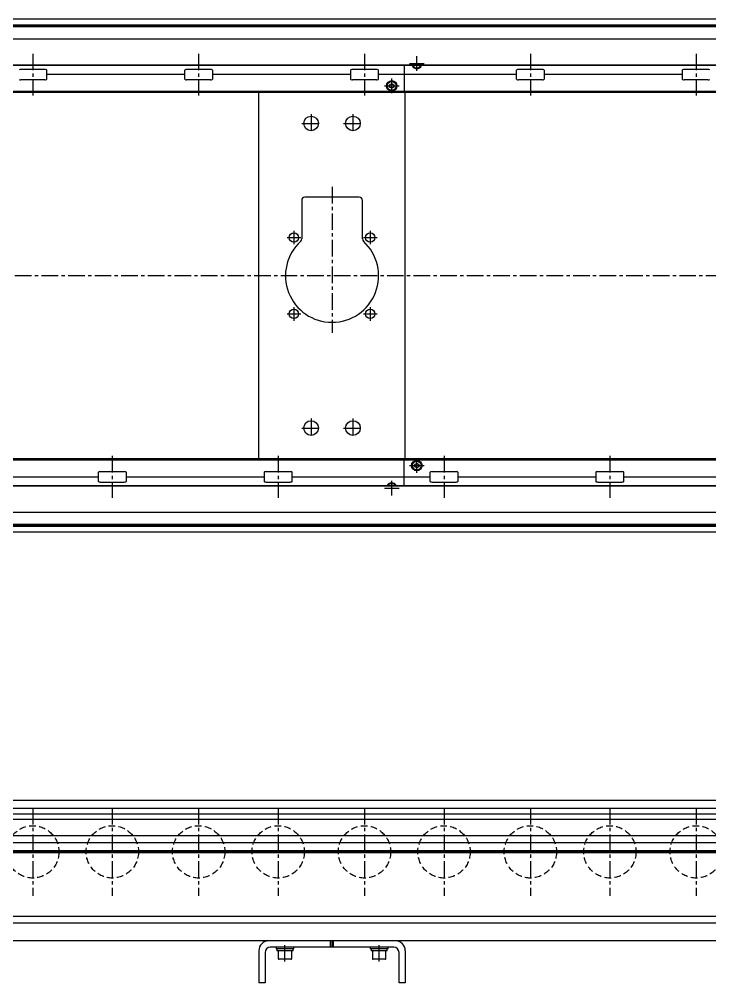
# Model space of a CAD drawing. Extents: x -10 to 3974, y -8 to 1001.
# Drawn here: x 1984 to 2644, y 28 to 948 of the extents above; entities that cross this region are included whole.
import ezdxf

# ---------------------------------------------------------------- set-up
doc = ezdxf.new("R2010")
doc.units = 0
doc.header["$LTSCALE"] = 0.5
doc.linetypes.add('CENTER', pattern=[50.8, 31.75, -6.35, 6.35, -6.35])
doc.linetypes.add('DASHED', pattern=[19.05, 12.7, -6.35])
for name, color, linetype in [('MSM_CENTER', 1, 'CENTER'), ('MSM_CONTINUOUS', 7, 'CONTINUOUS'), ('MSM_DASHED', 4, 'DASHED')]:
    doc.layers.add(name, color=color, linetype=linetype)

msp = doc.modelspace()

# ---------------------------------------------------------------- linework, layer by layer
at = {"layer": 'MSM_CENTER'}
for p, q in [((1997.15, 915.5), (1997.15, 875.5)), ((2155.65, 915.5), (2155.65, 875.5)), ((2314.15, 915.5), (2314.15, 875.5)), ((2364.15, 899.25), (2364.15, 913.25)), ((2472.65, 915.5), (2472.65, 875.5)), ((2631.15, 915.5), (2631.15, 875.5)), ((2357.15, 906.25), (2371.15, 906.25)), ((2333.15, 884.75), (2347.15, 884.75)), ((2340.15, 877.75), (2340.15, 891.75)), ((2263.15, 857.9), (2263.15, 839.9)), ((2303.15, 857.9), (2303.15, 839.9)), ((2254.15, 848.9), (2272.15, 848.9)), ((2294.15, 848.9), (2312.15, 848.9)), ((2283.15, 788.4), (2283.15, 648.9)), ((2246.65, 746.4), (2246.65, 733.4)), ((2319.65, 746.4), (2319.65, 733.4)), ((2240.15, 739.9), (2253.15, 739.9)), ((2313.15, 739.9), (2326.15, 739.9)), ((3316.75, 703.4), (359.65, 703.4)), ((2246.65, 673.4), (2246.65, 660.4)), ((2319.65, 673.4), (2319.65, 660.4)), ((2240.15, 666.9), (2253.15, 666.9)), ((2313.15, 666.9), (2326.15, 666.9)), ((2263.15, 566.9), (2263.15, 548.9)), ((2303.15, 566.9), (2303.15, 548.9)), ((2254.15, 557.9), (2272.15, 557.9)), ((2294.15, 557.9), (2312.15, 557.9)), ((2073.15, 531.3), (2073.15, 491.3)), ((2231.65, 531.3), (2231.65, 491.3)), ((2364.15, 515.05), (2364.15, 529.05)), ((2390.15, 531.3), (2390.15, 491.3)), ((2548.65, 531.3), (2548.65, 491.3)), ((2357.15, 522.05), (2371.15, 522.05)), ((2340.15, 493.55), (2340.15, 507.55)), ((2333.15, 500.55), (2347.15, 500.55)), ((1997.15, 195), (1997.15, 111)), ((2073.15, 195), (2073.15, 111)), ((2155.65, 195), (2155.65, 111)), ((2231.65, 195), (2231.65, 111)), ((2314.15, 195), (2314.15, 111)), ((2390.15, 195), (2390.15, 111)), ((2472.65, 195), (2472.65, 111)), ((2548.65, 195), (2548.65, 111)), ((2631.15, 195), (2631.15, 111)), ((367.15, 153), (3307.15, 153)), ((2238.15, 48.4), (2238.15, 64)), ((2328.15, 48.4), (2328.15, 64))]:
    msp.add_line(p, q, dxfattribs=at)
at = {"layer": 'MSM_CONTINUOUS'}
for p, q in [((3306.75, 948.4), (370.55, 948.4)), ((3305.15, 948.35), (372.15, 948.35)), ((3280.48, 942.92), (396.82, 942.92)), ((3280.48, 941.18), (396.82, 941.18)), ((3280.4, 942.05), (396.9, 942.05)), ((3305.15, 929.55), (372.15, 929.55)), ((3305.15, 904.15), (372.15, 904.15)), ((3305.15, 904.55), (422.15, 904.55)), ((2352.15, 904.15), (2352.15, 879.4)), ((2364.15, 903.94), (2363.79, 904.15)), ((2364.51, 904.15), (2364.15, 903.94)), ((2008.62, 900.5), (1985.68, 900.5)), ((2010.59, 891.5), (2010.59, 899.5)), ((2142.21, 895.5), (2010.59, 895.5)), ((2142.21, 899.5), (2142.21, 891.5)), ((2167.12, 900.5), (2144.18, 900.5)), ((2169.09, 891.5), (2169.09, 899.5)), ((2300.71, 895.5), (2169.09, 895.5)), ((2300.71, 899.5), (2300.71, 891.5)), ((2325.62, 900.5), (2302.68, 900.5)), ((2327.59, 891.5), (2327.59, 899.5)), ((2459.21, 895.5), (2327.59, 895.5)), ((2459.21, 899.5), (2459.21, 891.5)), ((2484.12, 900.5), (2461.18, 900.5)), ((2486.09, 891.5), (2486.09, 899.5)), ((2617.71, 895.5), (2486.09, 895.5)), ((2617.71, 899.5), (2617.71, 891.5)), ((2642.62, 900.5), (2619.68, 900.5)), ((2008.62, 890.5), (1985.68, 890.5)), ((2167.12, 890.5), (2144.18, 890.5)), ((2325.62, 890.5), (2302.68, 890.5)), ((2338.15, 885.9), (2340.15, 887.06)), ((2338.15, 883.6), (2338.15, 885.9)), ((2340.15, 882.44), (2338.15, 883.6)), ((2340.15, 887.06), (2342.15, 885.9)), ((2342.15, 883.6), (2340.15, 882.44)), ((2342.15, 885.9), (2342.15, 883.6)), ((2484.12, 890.5), (2461.18, 890.5)), ((2642.62, 890.5), (2619.68, 890.5)), ((3303.15, 879.4), (450.15, 879.4)), ((3306.75, 878.4), (450.15, 878.4)), ((2213.15, 528.4), (2213.15, 878.4)), ((2353.15, 528.4), (2353.15, 878.4)), ((2254.15, 775.4), (2254.15, 738.5)), ((2309.15, 778.4), (2257.15, 778.4)), ((2312.15, 738.5), (2312.15, 775.4)), ((3306.75, 528.4), (450.15, 528.4)), ((450.15, 527.4), (3303.15, 527.4)), ((2352.15, 502.65), (2352.15, 527.4)), ((2061.68, 516.3), (2084.62, 516.3)), ((2220.18, 516.3), (2243.12, 516.3)), ((2362.15, 523.2), (2364.15, 524.36)), ((2362.15, 520.9), (2362.15, 523.2)), ((2364.15, 519.74), (2362.15, 520.9)), ((2364.15, 524.36), (2366.15, 523.2)), ((2366.15, 520.9), (2364.15, 519.74)), ((2366.15, 523.2), (2366.15, 520.9)), ((2378.68, 516.3), (2401.62, 516.3)), ((2537.18, 516.3), (2560.12, 516.3)), ((1928.09, 511.3), (2059.71, 511.3)), ((2059.71, 515.3), (2059.71, 507.3)), ((2061.68, 506.3), (2084.62, 506.3)), ((2086.59, 507.3), (2086.59, 515.3)), ((2086.59, 511.3), (2218.21, 511.3)), ((2218.21, 515.3), (2218.21, 507.3)), ((2220.18, 506.3), (2243.12, 506.3)), ((2245.09, 507.3), (2245.09, 515.3)), ((2245.09, 511.3), (2376.71, 511.3)), ((2376.71, 515.3), (2376.71, 507.3)), ((2378.68, 506.3), (2401.62, 506.3)), ((2403.59, 507.3), (2403.59, 515.3)), ((2403.59, 511.3), (2535.21, 511.3)), ((2535.21, 515.3), (2535.21, 507.3)), ((2537.18, 506.3), (2560.12, 506.3)), ((2562.09, 507.3), (2562.09, 515.3)), ((2562.09, 511.3), (2693.71, 511.3)), ((3305.15, 502.65), (372.15, 502.65)), ((3305.15, 502.25), (422.15, 502.25)), ((2339.79, 502.65), (2340.15, 502.86)), ((2340.15, 502.86), (2340.51, 502.65)), ((3305.15, 477.25), (372.15, 477.25)), ((3280.48, 465.62), (396.82, 465.62)), ((3280.48, 463.88), (396.82, 463.88)), ((3280.4, 464.75), (396.9, 464.75)), ((3306.75, 458.4), (370.55, 458.4)), ((3305.15, 458.45), (372.15, 458.45)), ((3305.15, 202), (372.15, 202)), ((3305.15, 194.6), (674.31, 194.6)), ((3189.15, 189), (676.55, 189)), ((3189.15, 184), (678.55, 184)), ((3089.15, 168.25), (667.15, 168.25)), ((3089.15, 161.75), (682.15, 161.75)), ((3089.15, 153.87), (682.15, 153.87)), ((3089.15, 153), (682.15, 153)), ((3089.15, 152.13), (682.15, 152.13)), ((3089.15, 84.75), (679.65, 84.75)), ((3089.15, 91.25), (682.15, 91.25)), ((3306.75, 68), (472.15, 68)), ((2281.65, 62), (2281.65, 68)), ((2283.15, 62), (2283.15, 68)), ((2284.65, 62), (2284.65, 68)), ((2213.15, 58.5), (2213.15, 28)), ((2219.15, 57), (2219.15, 28)), ((2342.15, 62), (2224.15, 62)), ((2229.65, 62), (2229.65, 60.4)), ((2246.65, 60.4), (2229.65, 60.4)), ((2230.45, 60.4), (2230.45, 58.4)), ((2245.85, 58.4), (2230.45, 58.4)), ((2231.65, 58.4), (2231.65, 51.2)), ((2244.65, 51.2), (2244.65, 58.4)), ((2245.85, 58.4), (2245.85, 60.4)), ((2246.65, 60.4), (2246.65, 62)), ((2319.65, 62), (2319.65, 60.4)), ((2336.65, 60.4), (2319.65, 60.4)), ((2320.45, 60.4), (2320.45, 58.4)), ((2335.85, 58.4), (2320.45, 58.4)), ((2321.65, 58.4), (2321.65, 51.2)), ((2334.65, 51.2), (2334.65, 58.4)), ((2335.85, 58.4), (2335.85, 60.4)), ((2336.65, 60.4), (2336.65, 62)), ((2347.15, 28), (2347.15, 57)), ((2353.15, 58.5), (2353.15, 28)), ((2243.85, 50.4), (2232.45, 50.4)), ((2333.85, 50.4), (2322.45, 50.4)), ((2219.15, 28), (2213.15, 28)), ((2353.15, 28), (2347.15, 28))]:
    msp.add_line(p, q, dxfattribs=at)
for centre, radius in [((2340.15, 884.75), 5), ((2340.15, 884.75), 4.25), ((2263.15, 848.9), 7), ((2303.15, 848.9), 7), ((2246.65, 739.9), 4.5), ((2319.65, 739.9), 4.5), ((2246.65, 666.9), 4.5), ((2319.65, 666.9), 4.5), ((2263.15, 557.9), 7), ((2303.15, 557.9), 7), ((2364.15, 522.05), 5), ((2364.15, 522.05), 4.25)]:
    msp.add_circle(centre, radius, dxfattribs=at)
for centre, radius, start, end in [((2364.15, 906.25), 5, 204.83459, 335.16541), ((2364.15, 906.25), 4.25, 209.61158, 330.38842), ((1985.66, 897.09), 3.41, 89.66873, 115.24537), ((2008.64, 897.09), 3.41, 64.75463, 90.33127), ((2009.72, 899.38), 0.882, 7.89725, 64.46719), ((2143.08, 899.38), 0.882, 115.53281, 172.10275), ((2144.16, 897.09), 3.41, 89.66873, 115.24537), ((2167.14, 897.09), 3.41, 64.75463, 90.33127), ((2168.22, 899.38), 0.882, 7.89725, 64.46719), ((2301.58, 899.38), 0.882, 115.53281, 172.10275), ((2302.66, 897.09), 3.41, 89.66873, 115.24537), ((2325.64, 897.09), 3.41, 64.75463, 90.33127), ((2326.72, 899.38), 0.882, 7.89725, 64.46719), ((2460.08, 899.38), 0.882, 115.53281, 172.10275), ((2461.16, 897.09), 3.41, 89.66873, 115.24537), ((2484.14, 897.09), 3.41, 64.75463, 90.33127), ((2485.22, 899.38), 0.882, 7.89725, 64.46719), ((2618.58, 899.38), 0.882, 115.53281, 172.10275), ((2619.66, 897.09), 3.41, 89.66873, 115.24537), ((2642.64, 897.09), 3.41, 64.75463, 90.33127), ((1985.66, 893.91), 3.41, 244.75463, 270.33127), ((2008.64, 893.91), 3.41, 269.66873, 295.24537), ((2009.72, 891.62), 0.882, 295.53281, 352.10275), ((2143.08, 891.62), 0.882, 187.89725, 244.46719), ((2144.16, 893.91), 3.41, 244.75463, 270.33127), ((2167.14, 893.91), 3.41, 269.66873, 295.24537), ((2168.22, 891.62), 0.882, 295.53281, 352.10275), ((2301.58, 891.62), 0.882, 187.89725, 244.46719), ((2302.66, 893.91), 3.41, 244.75463, 270.33127), ((2325.64, 893.91), 3.41, 269.66873, 295.24537), ((2326.72, 891.62), 0.882, 295.53281, 352.10275), ((2460.08, 891.62), 0.882, 187.89725, 244.46719), ((2461.16, 893.91), 3.41, 244.75463, 270.33127), ((2484.14, 893.91), 3.41, 269.66873, 295.24537), ((2485.22, 891.62), 0.882, 295.53281, 352.10275), ((2618.58, 891.62), 0.882, 187.89725, 244.46719), ((2619.66, 893.91), 3.41, 244.75463, 270.33127), ((2642.64, 893.91), 3.41, 269.66873, 295.24537), ((2257.15, 775.4), 3, 90, 180), ((2309.15, 775.4), 3, 0, 90), ((2251.15, 738.5), 3, 312.35205, 360), ((2315.15, 738.5), 3, 180, 227.64795), ((2283.15, 703.4), 44.5, 132.35205, 47.64795), ((2060.58, 515.18), 0.882, 115.53281, 172.10275), ((2061.66, 512.89), 3.41, 89.66873, 115.24537), ((2084.64, 512.89), 3.41, 64.75463, 90.33127), ((2085.72, 515.18), 0.882, 7.89725, 64.46719), ((2219.08, 515.18), 0.882, 115.53281, 172.10275), ((2220.16, 512.89), 3.41, 89.66873, 115.24537), ((2243.14, 512.89), 3.41, 64.75463, 90.33127), ((2244.22, 515.18), 0.882, 7.89725, 64.46719), ((2377.58, 515.18), 0.882, 115.53281, 172.10275), ((2378.66, 512.89), 3.41, 89.66873, 115.24537), ((2401.64, 512.89), 3.41, 64.75463, 90.33127), ((2402.72, 515.18), 0.882, 7.89725, 64.46719), ((2536.08, 515.18), 0.882, 115.53281, 172.10275), ((2537.16, 512.89), 3.41, 89.66873, 115.24537), ((2560.14, 512.89), 3.41, 64.75463, 90.33127), ((2561.22, 515.18), 0.882, 7.89725, 64.46719), ((2060.58, 507.42), 0.882, 187.89725, 244.46719), ((2061.66, 509.71), 3.41, 244.75463, 270.33127), ((2084.64, 509.71), 3.41, 269.66873, 295.24537), ((2085.72, 507.42), 0.882, 295.53281, 352.10275), ((2219.08, 507.42), 0.882, 187.89725, 244.46719), ((2220.16, 509.71), 3.41, 244.75463, 270.33127), ((2243.14, 509.71), 3.41, 269.66873, 295.24537), ((2244.22, 507.42), 0.882, 295.53281, 352.10275), ((2377.58, 507.42), 0.882, 187.89725, 244.46719), ((2378.66, 509.71), 3.41, 244.75463, 270.33127), ((2401.64, 509.71), 3.41, 269.66873, 295.24537), ((2402.72, 507.42), 0.882, 295.53281, 352.10275), ((2536.08, 507.42), 0.882, 187.89725, 244.46719), ((2537.16, 509.71), 3.41, 244.75463, 270.33127), ((2560.14, 509.71), 3.41, 269.66873, 295.24537), ((2561.22, 507.42), 0.882, 295.53281, 352.10275), ((2340.15, 500.55), 5, 24.83459, 155.16541), ((2340.15, 500.55), 4.25, 29.61158, 150.38842), ((2222.65, 58.5), 9.5, 90, 180), ((2343.65, 58.5), 9.5, 0, 90), ((2224.15, 57), 5, 90, 180), ((2342.15, 57), 5, 0, 90), ((2232.45, 51.2), 0.8, 180, 270), ((2243.85, 51.2), 0.8, 270, 0), ((2322.45, 51.2), 0.8, 180, 270), ((2333.85, 51.2), 0.8, 270, 0)]:
    msp.add_arc(centre, radius, start, end, dxfattribs=at)
at = {"layer": 'MSM_DASHED'}
for centre in [(1997.15, 153), (2073.15, 153), (2155.65, 153), (2231.65, 153), (2314.15, 153), (2390.15, 153), (2472.65, 153), (2548.65, 153), (2631.15, 153)]:
    msp.add_circle(centre, 25, dxfattribs=at)

doc.saveas('drawing.dxf')
